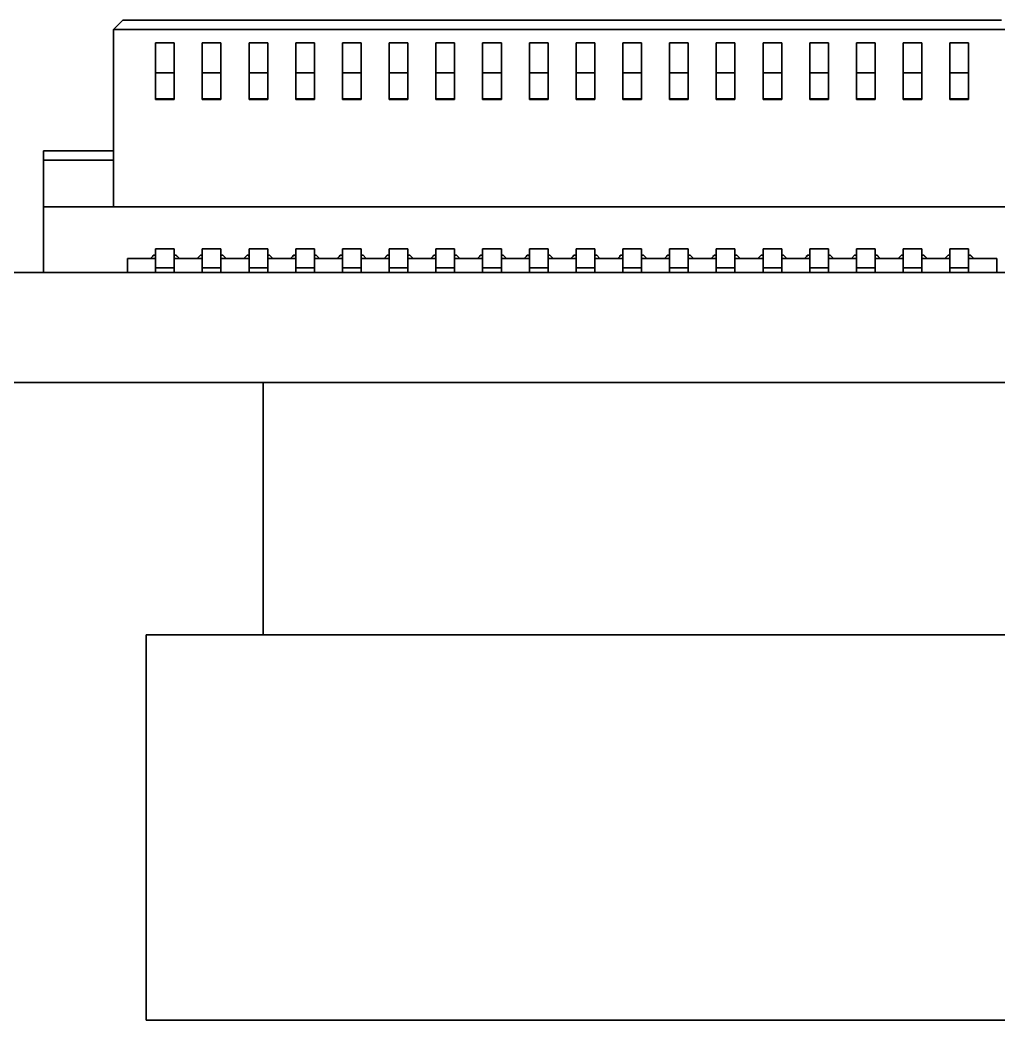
# Model space of a CAD drawing. Extents: x 468 to 804, y 295 to 621.
# Drawn here: x 585.96 to 596.43, y 372.56 to 383.26 of the extents above; entities that cross this region are included whole.
import ezdxf

# ---------------------------------------------------------------- set-up
doc = ezdxf.new("R2010")
doc.units = 0

msp = doc.modelspace()

# ---------------------------------------------------------------- linework, layer by layer
at = {"color": 7, "lineweight": 35, "ltscale": 0.003535}
msp.add_line((586.956, 383.156), (587.056, 383.256), dxfattribs=at)
msp.add_line((586.956, 383.156), (587.056, 383.256), dxfattribs=at)
at = {"color": 7, "lineweight": 35, "ltscale": 0.235001}
msp.add_line((587.056, 383.256), (596.456, 383.256), dxfattribs=at)
msp.add_line((587.056, 383.256), (596.456, 383.256), dxfattribs=at)
at = {"color": 7, "lineweight": 35, "ltscale": 0.0325}
for p, q in [((586.956, 383.156), (586.956, 381.856)), ((586.956, 381.856), (586.956, 383.156)), ((586.956, 383.156), (586.956, 381.856))]:
    msp.add_line(p, q, dxfattribs=at)
at = {"color": 7, "lineweight": 35, "ltscale": 0.0475}
msp.add_line((586.956, 383.156), (586.956, 381.256), dxfattribs=at)
msp.add_line((586.956, 383.156), (586.956, 381.256), dxfattribs=at)
at = {"color": 7, "lineweight": 35, "ltscale": 0.239999}
msp.add_line((596.556, 383.156), (586.956, 383.156), dxfattribs=at)
msp.add_line((596.556, 383.156), (586.956, 383.156), dxfattribs=at)
at = {"color": 7, "lineweight": 35, "ltscale": 0.015179}
for p, q in [((587.406, 382.406), (587.406, 383.013)), ((587.906, 382.406), (587.906, 383.013)), ((588.406, 382.406), (588.406, 383.013)), ((588.906, 382.406), (588.906, 383.013)), ((589.406, 382.406), (589.406, 383.013)), ((589.906, 382.406), (589.906, 383.013)), ((590.406, 382.406), (590.406, 383.013)), ((590.906, 382.406), (590.906, 383.013)), ((591.406, 382.406), (591.406, 383.013)), ((591.906, 382.406), (591.906, 383.013)), ((592.406, 382.406), (592.406, 383.013)), ((592.906, 382.406), (592.906, 383.013)), ((593.406, 382.406), (593.406, 383.013)), ((593.906, 382.406), (593.906, 383.013)), ((594.406, 382.406), (594.406, 383.013)), ((594.906, 382.406), (594.906, 383.013)), ((595.406, 382.406), (595.406, 383.013)), ((595.906, 382.406), (595.906, 383.013))]:
    msp.add_line(p, q, dxfattribs=at)
at = {"color": 7, "lineweight": 35, "ltscale": 0.004999}
for p, q in [((587.606, 383.013), (587.406, 383.013)), ((587.606, 383.013), (587.406, 383.013)), ((588.106, 383.013), (587.906, 383.013)), ((588.106, 383.013), (587.906, 383.013)), ((588.606, 383.013), (588.406, 383.013)), ((588.606, 383.013), (588.406, 383.013)), ((589.106, 383.013), (588.906, 383.013)), ((589.106, 383.013), (588.906, 383.013)), ((589.606, 383.013), (589.406, 383.013)), ((589.606, 383.013), (589.406, 383.013)), ((590.106, 383.013), (589.906, 383.013)), ((590.106, 383.013), (589.906, 383.013)), ((590.606, 383.013), (590.406, 383.013)), ((590.606, 383.013), (590.406, 383.013)), ((591.106, 383.013), (590.906, 383.013)), ((591.106, 383.013), (590.906, 383.013)), ((591.606, 383.013), (591.406, 383.013)), ((591.606, 383.013), (591.406, 383.013)), ((592.106, 383.013), (591.906, 383.013)), ((592.106, 383.013), (591.906, 383.013)), ((592.606, 383.013), (592.406, 383.013)), ((592.606, 383.013), (592.406, 383.013)), ((593.106, 383.013), (592.906, 383.013)), ((593.106, 383.013), (592.906, 383.013)), ((593.606, 383.013), (593.406, 383.013)), ((593.606, 383.013), (593.406, 383.013)), ((594.106, 383.013), (593.906, 383.013)), ((594.106, 383.013), (593.906, 383.013)), ((594.606, 383.013), (594.406, 383.013)), ((594.606, 383.013), (594.406, 383.013)), ((595.106, 383.013), (594.906, 383.013)), ((595.106, 383.013), (594.906, 383.013)), ((595.606, 383.013), (595.406, 383.013)), ((595.606, 383.013), (595.406, 383.013)), ((596.106, 383.013), (595.906, 383.013)), ((596.106, 383.013), (595.906, 383.013)), ((587.406, 382.691), (587.606, 382.691)), ((587.406, 382.691), (587.606, 382.691)), ((587.906, 382.691), (588.106, 382.691)), ((587.906, 382.691), (588.106, 382.691)), ((588.406, 382.691), (588.606, 382.691)), ((588.406, 382.691), (588.606, 382.691)), ((588.906, 382.691), (589.106, 382.691)), ((588.906, 382.691), (589.106, 382.691)), ((589.406, 382.691), (589.606, 382.691)), ((589.406, 382.691), (589.606, 382.691)), ((589.906, 382.691), (590.106, 382.691)), ((589.906, 382.691), (590.106, 382.691)), ((590.406, 382.691), (590.606, 382.691)), ((590.406, 382.691), (590.606, 382.691)), ((590.906, 382.691), (591.106, 382.691)), ((590.906, 382.691), (591.106, 382.691)), ((591.406, 382.691), (591.606, 382.691)), ((591.406, 382.691), (591.606, 382.691)), ((591.906, 382.691), (592.106, 382.691)), ((591.906, 382.691), (592.106, 382.691)), ((592.406, 382.691), (592.606, 382.691)), ((592.406, 382.691), (592.606, 382.691)), ((592.906, 382.691), (593.106, 382.691)), ((592.906, 382.691), (593.106, 382.691)), ((593.406, 382.691), (593.606, 382.691)), ((593.406, 382.691), (593.606, 382.691)), ((593.906, 382.691), (594.106, 382.691)), ((593.906, 382.691), (594.106, 382.691)), ((594.406, 382.691), (594.606, 382.691)), ((594.406, 382.691), (594.606, 382.691)), ((594.906, 382.691), (595.106, 382.691)), ((594.906, 382.691), (595.106, 382.691)), ((595.406, 382.691), (595.606, 382.691)), ((595.406, 382.691), (595.606, 382.691)), ((595.906, 382.691), (596.106, 382.691)), ((595.906, 382.691), (596.106, 382.691)), ((587.406, 382.412), (587.606, 382.412)), ((587.406, 382.412), (587.606, 382.412)), ((587.606, 382.412), (587.406, 382.412)), ((587.406, 382.406), (587.606, 382.406)), ((587.406, 382.406), (587.606, 382.406)), ((587.906, 382.412), (588.106, 382.412)), ((587.906, 382.412), (588.106, 382.412)), ((588.106, 382.412), (587.906, 382.412)), ((587.906, 382.406), (588.106, 382.406)), ((587.906, 382.406), (588.106, 382.406)), ((588.406, 382.412), (588.606, 382.412)), ((588.406, 382.412), (588.606, 382.412)), ((588.606, 382.412), (588.406, 382.412)), ((588.406, 382.406), (588.606, 382.406)), ((588.406, 382.406), (588.606, 382.406)), ((588.906, 382.412), (589.106, 382.412)), ((588.906, 382.412), (589.106, 382.412)), ((589.106, 382.412), (588.906, 382.412)), ((588.906, 382.406), (589.106, 382.406)), ((588.906, 382.406), (589.106, 382.406)), ((589.406, 382.412), (589.606, 382.412)), ((589.406, 382.412), (589.606, 382.412)), ((589.606, 382.412), (589.406, 382.412)), ((589.406, 382.406), (589.606, 382.406)), ((589.406, 382.406), (589.606, 382.406)), ((589.906, 382.412), (590.106, 382.412)), ((589.906, 382.412), (590.106, 382.412)), ((590.106, 382.412), (589.906, 382.412)), ((589.906, 382.406), (590.106, 382.406)), ((589.906, 382.406), (590.106, 382.406)), ((590.406, 382.412), (590.606, 382.412)), ((590.406, 382.412), (590.606, 382.412)), ((590.606, 382.412), (590.406, 382.412)), ((590.406, 382.406), (590.606, 382.406)), ((590.406, 382.406), (590.606, 382.406)), ((590.906, 382.412), (591.106, 382.412)), ((590.906, 382.412), (591.106, 382.412)), ((591.106, 382.412), (590.906, 382.412)), ((590.906, 382.406), (591.106, 382.406)), ((590.906, 382.406), (591.106, 382.406)), ((591.606, 382.412), (591.406, 382.412)), ((591.406, 382.412), (591.606, 382.412)), ((591.406, 382.412), (591.606, 382.412)), ((591.406, 382.406), (591.606, 382.406)), ((591.406, 382.406), (591.606, 382.406)), ((592.106, 382.412), (591.906, 382.412)), ((591.906, 382.412), (592.106, 382.412)), ((591.906, 382.412), (592.106, 382.412)), ((591.906, 382.406), (592.106, 382.406)), ((591.906, 382.406), (592.106, 382.406)), ((592.606, 382.412), (592.406, 382.412)), ((592.406, 382.412), (592.606, 382.412)), ((592.406, 382.412), (592.606, 382.412)), ((592.406, 382.406), (592.606, 382.406)), ((592.406, 382.406), (592.606, 382.406)), ((593.106, 382.412), (592.906, 382.412)), ((592.906, 382.412), (593.106, 382.412)), ((592.906, 382.412), (593.106, 382.412)), ((592.906, 382.406), (593.106, 382.406)), ((592.906, 382.406), (593.106, 382.406)), ((593.406, 382.412), (593.606, 382.412)), ((593.406, 382.412), (593.606, 382.412)), ((593.606, 382.412), (593.406, 382.412)), ((593.406, 382.406), (593.606, 382.406)), ((593.406, 382.406), (593.606, 382.406)), ((593.906, 382.412), (594.106, 382.412)), ((593.906, 382.412), (594.106, 382.412)), ((594.106, 382.412), (593.906, 382.412)), ((593.906, 382.406), (594.106, 382.406)), ((593.906, 382.406), (594.106, 382.406)), ((594.406, 382.412), (594.606, 382.412)), ((594.406, 382.412), (594.606, 382.412)), ((594.606, 382.412), (594.406, 382.412)), ((594.406, 382.406), (594.606, 382.406)), ((594.406, 382.406), (594.606, 382.406)), ((594.906, 382.412), (595.106, 382.412)), ((594.906, 382.412), (595.106, 382.412)), ((595.106, 382.412), (594.906, 382.412)), ((594.906, 382.406), (595.106, 382.406)), ((594.906, 382.406), (595.106, 382.406)), ((595.406, 382.412), (595.606, 382.412)), ((595.406, 382.412), (595.606, 382.412)), ((595.606, 382.412), (595.406, 382.412)), ((595.406, 382.406), (595.606, 382.406)), ((595.406, 382.406), (595.606, 382.406)), ((595.906, 382.412), (596.106, 382.412)), ((595.906, 382.412), (596.106, 382.412)), ((596.106, 382.412), (595.906, 382.412)), ((595.906, 382.406), (596.106, 382.406)), ((595.906, 382.406), (596.106, 382.406)), ((587.406, 380.806), (587.606, 380.806)), ((587.406, 380.806), (587.606, 380.806)), ((587.906, 380.806), (588.106, 380.806)), ((587.906, 380.806), (588.106, 380.806)), ((588.406, 380.806), (588.606, 380.806)), ((588.406, 380.806), (588.606, 380.806)), ((588.906, 380.806), (589.106, 380.806)), ((588.906, 380.806), (589.106, 380.806)), ((589.406, 380.806), (589.606, 380.806)), ((589.406, 380.806), (589.606, 380.806)), ((589.906, 380.806), (590.106, 380.806)), ((589.906, 380.806), (590.106, 380.806)), ((590.406, 380.806), (590.606, 380.806)), ((590.406, 380.806), (590.606, 380.806)), ((590.906, 380.806), (591.106, 380.806)), ((590.906, 380.806), (591.106, 380.806)), ((591.406, 380.806), (591.606, 380.806)), ((591.406, 380.806), (591.606, 380.806)), ((591.906, 380.806), (592.106, 380.806)), ((591.906, 380.806), (592.106, 380.806)), ((592.406, 380.806), (592.606, 380.806)), ((592.406, 380.806), (592.606, 380.806)), ((592.906, 380.806), (593.106, 380.806)), ((592.906, 380.806), (593.106, 380.806)), ((593.406, 380.806), (593.606, 380.806)), ((593.406, 380.806), (593.606, 380.806)), ((593.906, 380.806), (594.106, 380.806)), ((593.906, 380.806), (594.106, 380.806)), ((594.406, 380.806), (594.606, 380.806)), ((594.406, 380.806), (594.606, 380.806)), ((594.906, 380.806), (595.106, 380.806)), ((594.906, 380.806), (595.106, 380.806)), ((595.406, 380.806), (595.606, 380.806)), ((595.406, 380.806), (595.606, 380.806)), ((595.906, 380.806), (596.106, 380.806)), ((595.906, 380.806), (596.106, 380.806)), ((587.406, 380.606), (587.606, 380.606)), ((587.406, 380.606), (587.606, 380.606)), ((587.906, 380.606), (588.106, 380.606)), ((587.906, 380.606), (588.106, 380.606)), ((588.406, 380.606), (588.606, 380.606)), ((588.406, 380.606), (588.606, 380.606)), ((588.906, 380.606), (589.106, 380.606)), ((588.906, 380.606), (589.106, 380.606)), ((589.406, 380.606), (589.606, 380.606)), ((589.406, 380.606), (589.606, 380.606)), ((589.906, 380.606), (590.106, 380.606)), ((589.906, 380.606), (590.106, 380.606)), ((590.406, 380.606), (590.606, 380.606)), ((590.406, 380.606), (590.606, 380.606)), ((590.906, 380.606), (591.106, 380.606)), ((590.906, 380.606), (591.106, 380.606)), ((591.406, 380.606), (591.606, 380.606)), ((591.406, 380.606), (591.606, 380.606)), ((591.906, 380.606), (592.106, 380.606)), ((591.906, 380.606), (592.106, 380.606)), ((592.406, 380.606), (592.606, 380.606)), ((592.406, 380.606), (592.606, 380.606)), ((592.906, 380.606), (593.106, 380.606)), ((592.906, 380.606), (593.106, 380.606)), ((593.406, 380.606), (593.606, 380.606)), ((593.406, 380.606), (593.606, 380.606)), ((593.906, 380.606), (594.106, 380.606)), ((593.906, 380.606), (594.106, 380.606)), ((594.406, 380.606), (594.606, 380.606)), ((594.406, 380.606), (594.606, 380.606)), ((594.906, 380.606), (595.106, 380.606)), ((594.906, 380.606), (595.106, 380.606)), ((595.406, 380.606), (595.606, 380.606)), ((595.406, 380.606), (595.606, 380.606)), ((595.906, 380.606), (596.106, 380.606)), ((595.906, 380.606), (596.106, 380.606))]:
    msp.add_line(p, q, dxfattribs=at)
at = {"color": 7, "lineweight": 35, "ltscale": 0.008055}
for p, q in [((587.406, 382.691), (587.406, 383.013)), ((587.406, 382.691), (587.406, 383.013)), ((587.606, 382.691), (587.606, 383.013)), ((587.606, 382.691), (587.606, 383.013)), ((587.906, 382.691), (587.906, 383.013)), ((587.906, 382.691), (587.906, 383.013)), ((588.106, 382.691), (588.106, 383.013)), ((588.106, 382.691), (588.106, 383.013)), ((588.406, 382.691), (588.406, 383.013)), ((588.406, 382.691), (588.406, 383.013)), ((588.606, 382.691), (588.606, 383.013)), ((588.606, 382.691), (588.606, 383.013)), ((588.906, 382.691), (588.906, 383.013)), ((588.906, 382.691), (588.906, 383.013)), ((589.106, 382.691), (589.106, 383.013)), ((589.106, 382.691), (589.106, 383.013)), ((589.406, 382.691), (589.406, 383.013)), ((589.406, 382.691), (589.406, 383.013)), ((589.606, 382.691), (589.606, 383.013)), ((589.606, 382.691), (589.606, 383.013)), ((589.906, 382.691), (589.906, 383.013)), ((589.906, 382.691), (589.906, 383.013)), ((590.106, 382.691), (590.106, 383.013)), ((590.106, 382.691), (590.106, 383.013)), ((590.406, 382.691), (590.406, 383.013)), ((590.406, 382.691), (590.406, 383.013)), ((590.606, 382.691), (590.606, 383.013)), ((590.606, 382.691), (590.606, 383.013)), ((590.906, 382.691), (590.906, 383.013)), ((590.906, 382.691), (590.906, 383.013)), ((591.106, 382.691), (591.106, 383.013)), ((591.106, 382.691), (591.106, 383.013)), ((591.406, 382.691), (591.406, 383.013)), ((591.406, 382.691), (591.406, 383.013)), ((591.606, 382.691), (591.606, 383.013)), ((591.606, 382.691), (591.606, 383.013)), ((591.906, 382.691), (591.906, 383.013)), ((591.906, 382.691), (591.906, 383.013)), ((592.106, 382.691), (592.106, 383.013)), ((592.106, 382.691), (592.106, 383.013)), ((592.406, 382.691), (592.406, 383.013)), ((592.406, 382.691), (592.406, 383.013)), ((592.606, 382.691), (592.606, 383.013)), ((592.606, 382.691), (592.606, 383.013)), ((592.906, 382.691), (592.906, 383.013)), ((592.906, 382.691), (592.906, 383.013)), ((593.106, 382.691), (593.106, 383.013)), ((593.106, 382.691), (593.106, 383.013)), ((593.406, 382.691), (593.406, 383.013)), ((593.406, 382.691), (593.406, 383.013)), ((593.606, 382.691), (593.606, 383.013)), ((593.606, 382.691), (593.606, 383.013)), ((593.906, 382.691), (593.906, 383.013)), ((593.906, 382.691), (593.906, 383.013)), ((594.106, 382.691), (594.106, 383.013)), ((594.106, 382.691), (594.106, 383.013)), ((594.406, 382.691), (594.406, 383.013)), ((594.406, 382.691), (594.406, 383.013)), ((594.606, 382.691), (594.606, 383.013)), ((594.606, 382.691), (594.606, 383.013)), ((594.906, 382.691), (594.906, 383.013)), ((594.906, 382.691), (594.906, 383.013)), ((595.106, 382.691), (595.106, 383.013)), ((595.106, 382.691), (595.106, 383.013)), ((595.406, 382.691), (595.406, 383.013)), ((595.406, 382.691), (595.406, 383.013)), ((595.606, 382.691), (595.606, 383.013)), ((595.606, 382.691), (595.606, 383.013)), ((595.906, 382.691), (595.906, 383.013)), ((595.906, 382.691), (595.906, 383.013)), ((596.106, 382.691), (596.106, 383.013)), ((596.106, 382.691), (596.106, 383.013))]:
    msp.add_line(p, q, dxfattribs=at)
at = {"color": 7, "lineweight": 35, "ltscale": 0.006986}
for p, q in [((587.406, 382.691), (587.406, 382.412)), ((587.606, 382.412), (587.606, 382.691)), ((587.906, 382.691), (587.906, 382.412)), ((588.106, 382.412), (588.106, 382.691)), ((588.406, 382.691), (588.406, 382.412)), ((588.606, 382.412), (588.606, 382.691)), ((588.906, 382.691), (588.906, 382.412)), ((589.106, 382.412), (589.106, 382.691)), ((589.406, 382.691), (589.406, 382.412)), ((589.606, 382.412), (589.606, 382.691)), ((589.906, 382.691), (589.906, 382.412)), ((590.106, 382.412), (590.106, 382.691)), ((590.406, 382.691), (590.406, 382.412)), ((590.606, 382.412), (590.606, 382.691)), ((590.906, 382.691), (590.906, 382.412)), ((591.106, 382.412), (591.106, 382.691)), ((591.406, 382.691), (591.406, 382.412)), ((591.606, 382.412), (591.606, 382.691)), ((591.906, 382.691), (591.906, 382.412)), ((592.106, 382.412), (592.106, 382.691)), ((592.406, 382.691), (592.406, 382.412)), ((592.606, 382.412), (592.606, 382.691)), ((592.906, 382.691), (592.906, 382.412)), ((593.106, 382.412), (593.106, 382.691)), ((593.406, 382.691), (593.406, 382.412)), ((593.606, 382.412), (593.606, 382.691)), ((593.906, 382.691), (593.906, 382.412)), ((594.106, 382.412), (594.106, 382.691)), ((594.406, 382.691), (594.406, 382.412)), ((594.606, 382.412), (594.606, 382.691)), ((594.906, 382.691), (594.906, 382.412)), ((595.106, 382.412), (595.106, 382.691)), ((595.406, 382.691), (595.406, 382.412)), ((595.606, 382.412), (595.606, 382.691)), ((595.906, 382.691), (595.906, 382.412)), ((596.106, 382.412), (596.106, 382.691))]:
    msp.add_line(p, q, dxfattribs=at)
at = {"color": 7, "lineweight": 35, "ltscale": 0.002122}
for p, q in [((587.406, 382.606), (587.406, 382.691)), ((587.606, 382.606), (587.606, 382.691)), ((587.906, 382.606), (587.906, 382.691)), ((588.106, 382.606), (588.106, 382.691)), ((588.406, 382.606), (588.406, 382.691)), ((588.606, 382.606), (588.606, 382.691)), ((588.906, 382.606), (588.906, 382.691)), ((589.106, 382.606), (589.106, 382.691)), ((589.406, 382.606), (589.406, 382.691)), ((589.606, 382.606), (589.606, 382.691)), ((589.906, 382.606), (589.906, 382.691)), ((590.106, 382.606), (590.106, 382.691)), ((590.406, 382.606), (590.406, 382.691)), ((590.606, 382.606), (590.606, 382.691)), ((590.906, 382.606), (590.906, 382.691)), ((591.106, 382.606), (591.106, 382.691)), ((591.406, 382.606), (591.406, 382.691)), ((591.606, 382.606), (591.606, 382.691)), ((591.906, 382.606), (591.906, 382.691)), ((592.106, 382.606), (592.106, 382.691)), ((592.406, 382.606), (592.406, 382.691)), ((592.606, 382.606), (592.606, 382.691)), ((592.906, 382.606), (592.906, 382.691)), ((593.106, 382.606), (593.106, 382.691)), ((593.406, 382.606), (593.406, 382.691)), ((593.606, 382.606), (593.606, 382.691)), ((593.906, 382.606), (593.906, 382.691)), ((594.106, 382.606), (594.106, 382.691)), ((594.406, 382.606), (594.406, 382.691)), ((594.606, 382.606), (594.606, 382.691)), ((594.906, 382.606), (594.906, 382.691)), ((595.106, 382.606), (595.106, 382.691)), ((595.406, 382.606), (595.406, 382.691)), ((595.606, 382.606), (595.606, 382.691)), ((595.906, 382.606), (595.906, 382.691)), ((596.106, 382.606), (596.106, 382.691))]:
    msp.add_line(p, q, dxfattribs=at)
at = {"color": 7, "lineweight": 35, "ltscale": 0.004864}
for p, q in [((587.406, 382.412), (587.406, 382.606)), ((587.606, 382.412), (587.606, 382.606)), ((587.906, 382.412), (587.906, 382.606)), ((588.106, 382.412), (588.106, 382.606)), ((588.406, 382.412), (588.406, 382.606)), ((588.606, 382.412), (588.606, 382.606)), ((588.906, 382.412), (588.906, 382.606)), ((589.106, 382.412), (589.106, 382.606)), ((589.406, 382.412), (589.406, 382.606)), ((589.606, 382.412), (589.606, 382.606)), ((589.906, 382.412), (589.906, 382.606)), ((590.106, 382.412), (590.106, 382.606)), ((590.406, 382.412), (590.406, 382.606)), ((590.606, 382.412), (590.606, 382.606)), ((590.906, 382.412), (590.906, 382.606)), ((591.106, 382.412), (591.106, 382.606)), ((591.406, 382.412), (591.406, 382.606)), ((591.606, 382.412), (591.606, 382.606)), ((591.906, 382.412), (591.906, 382.606)), ((592.106, 382.412), (592.106, 382.606)), ((592.406, 382.412), (592.406, 382.606)), ((592.606, 382.412), (592.606, 382.606)), ((592.906, 382.412), (592.906, 382.606)), ((593.106, 382.412), (593.106, 382.606)), ((593.406, 382.412), (593.406, 382.606)), ((593.606, 382.412), (593.606, 382.606)), ((593.906, 382.412), (593.906, 382.606)), ((594.106, 382.412), (594.106, 382.606)), ((594.406, 382.412), (594.406, 382.606)), ((594.606, 382.412), (594.606, 382.606)), ((594.906, 382.412), (594.906, 382.606)), ((595.106, 382.412), (595.106, 382.606)), ((595.406, 382.412), (595.406, 382.606)), ((595.606, 382.412), (595.606, 382.606)), ((595.906, 382.412), (595.906, 382.606)), ((596.106, 382.412), (596.106, 382.606))]:
    msp.add_line(p, q, dxfattribs=at)
at = {"color": 7, "lineweight": 35, "ltscale": 0.000136566}
for p, q in [((587.406, 382.406), (587.406, 382.412)), ((587.606, 382.406), (587.606, 382.412)), ((587.906, 382.406), (587.906, 382.412)), ((588.106, 382.406), (588.106, 382.412)), ((588.406, 382.406), (588.406, 382.412)), ((588.606, 382.406), (588.606, 382.412)), ((588.906, 382.406), (588.906, 382.412)), ((589.106, 382.406), (589.106, 382.412)), ((589.406, 382.406), (589.406, 382.412)), ((589.606, 382.406), (589.606, 382.412)), ((589.906, 382.406), (589.906, 382.412)), ((590.106, 382.406), (590.106, 382.412)), ((590.406, 382.406), (590.406, 382.412)), ((590.606, 382.406), (590.606, 382.412)), ((590.906, 382.406), (590.906, 382.412)), ((591.106, 382.406), (591.106, 382.412)), ((591.406, 382.406), (591.406, 382.412)), ((591.606, 382.406), (591.606, 382.412)), ((591.906, 382.406), (591.906, 382.412)), ((592.106, 382.406), (592.106, 382.412)), ((592.406, 382.406), (592.406, 382.412)), ((592.606, 382.406), (592.606, 382.412)), ((592.906, 382.406), (592.906, 382.412)), ((593.106, 382.406), (593.106, 382.412)), ((593.406, 382.406), (593.406, 382.412)), ((593.606, 382.406), (593.606, 382.412)), ((593.906, 382.406), (593.906, 382.412)), ((594.106, 382.406), (594.106, 382.412)), ((594.406, 382.406), (594.406, 382.412)), ((594.606, 382.406), (594.606, 382.412)), ((594.906, 382.406), (594.906, 382.412)), ((595.106, 382.406), (595.106, 382.412)), ((595.406, 382.406), (595.406, 382.412)), ((595.606, 382.406), (595.606, 382.412)), ((595.906, 382.406), (595.906, 382.412)), ((596.106, 382.406), (596.106, 382.412))]:
    msp.add_line(p, q, dxfattribs=at)
at = {"color": 7, "lineweight": 35, "ltscale": 0.000137329}
for p, q in [((587.406, 382.406), (587.406, 382.412)), ((587.606, 382.406), (587.606, 382.412)), ((587.906, 382.406), (587.906, 382.412)), ((588.106, 382.406), (588.106, 382.412)), ((588.406, 382.406), (588.406, 382.412)), ((588.606, 382.406), (588.606, 382.412)), ((588.906, 382.406), (588.906, 382.412)), ((589.106, 382.406), (589.106, 382.412)), ((589.406, 382.406), (589.406, 382.412)), ((589.606, 382.406), (589.606, 382.412)), ((589.906, 382.406), (589.906, 382.412)), ((590.106, 382.406), (590.106, 382.412)), ((590.406, 382.406), (590.406, 382.412)), ((590.606, 382.406), (590.606, 382.412)), ((590.906, 382.406), (590.906, 382.412)), ((591.106, 382.406), (591.106, 382.412)), ((591.406, 382.406), (591.406, 382.412)), ((591.606, 382.406), (591.606, 382.412)), ((591.906, 382.406), (591.906, 382.412)), ((592.106, 382.406), (592.106, 382.412)), ((592.406, 382.406), (592.406, 382.412)), ((592.606, 382.406), (592.606, 382.412)), ((592.906, 382.406), (592.906, 382.412)), ((593.106, 382.406), (593.106, 382.412)), ((593.406, 382.406), (593.406, 382.412)), ((593.606, 382.406), (593.606, 382.412)), ((593.906, 382.406), (593.906, 382.412)), ((594.106, 382.406), (594.106, 382.412)), ((594.406, 382.406), (594.406, 382.412)), ((594.606, 382.406), (594.606, 382.412)), ((594.906, 382.406), (594.906, 382.412)), ((595.106, 382.406), (595.106, 382.412)), ((595.406, 382.406), (595.406, 382.412)), ((595.606, 382.406), (595.606, 382.412)), ((595.906, 382.406), (595.906, 382.412)), ((596.106, 382.406), (596.106, 382.412))]:
    msp.add_line(p, q, dxfattribs=at)
at = {"color": 7, "lineweight": 35, "ltscale": 0.01875}
for p, q in [((586.956, 381.856), (586.206, 381.856)), ((586.956, 381.856), (586.206, 381.856)), ((586.956, 381.756), (586.206, 381.756)), ((586.956, 381.756), (586.206, 381.756))]:
    msp.add_line(p, q, dxfattribs=at)
at = {"color": 7, "lineweight": 35, "ltscale": 0.0025}
for p, q in [((586.206, 381.756), (586.206, 381.856)), ((586.206, 381.756), (586.206, 381.856)), ((586.206, 381.856), (586.206, 381.756)), ((586.956, 381.756), (586.956, 381.856)), ((593.906, 380.606), (593.906, 380.706)), ((594.906, 380.606), (594.906, 380.706))]:
    msp.add_line(p, q, dxfattribs=at)
at = {"color": 7, "lineweight": 35, "ltscale": 0.0125}
for p, q in [((586.206, 381.256), (586.206, 381.756)), ((586.206, 381.256), (586.206, 381.756)), ((586.206, 381.756), (586.206, 381.256)), ((586.956, 381.756), (586.956, 381.256))]:
    msp.add_line(p, q, dxfattribs=at)
at = {"color": 7, "lineweight": 35, "ltscale": 0.277499}
msp.add_line((597.306, 381.256), (586.206, 381.256), dxfattribs=at)
msp.add_line((597.306, 381.256), (586.206, 381.256), dxfattribs=at)
at = {"color": 7, "lineweight": 35, "ltscale": 0.0175}
msp.add_line((586.206, 380.556), (586.206, 381.256), dxfattribs=at)
msp.add_line((586.206, 380.556), (586.206, 381.256), dxfattribs=at)
msp.add_line((586.206, 380.556), (586.206, 381.256), dxfattribs=at)
at = {"color": 7, "lineweight": 35, "ltscale": 0.00625}
for p, q in [((586.206, 380.556), (586.206, 380.806)), ((586.206, 380.806), (586.206, 380.556))]:
    msp.add_line(p, q, dxfattribs=at)
at = {"color": 7, "lineweight": 35, "ltscale": 0.001238}
for p, q in [((587.386, 380.741), (587.351, 380.706)), ((587.386, 380.741), (587.351, 380.706)), ((587.386, 380.741), (587.351, 380.706)), ((587.661, 380.706), (587.626, 380.741)), ((587.661, 380.706), (587.626, 380.741)), ((587.626, 380.741), (587.661, 380.706)), ((587.886, 380.741), (587.851, 380.706)), ((587.886, 380.741), (587.851, 380.706)), ((587.886, 380.741), (587.851, 380.706)), ((588.161, 380.706), (588.126, 380.741)), ((588.161, 380.706), (588.126, 380.741)), ((588.161, 380.706), (588.126, 380.741)), ((588.386, 380.741), (588.351, 380.706)), ((588.386, 380.741), (588.351, 380.706)), ((588.351, 380.706), (588.386, 380.741)), ((588.661, 380.706), (588.626, 380.741)), ((588.661, 380.706), (588.626, 380.741)), ((588.661, 380.706), (588.626, 380.741)), ((588.886, 380.741), (588.851, 380.706)), ((588.851, 380.706), (588.886, 380.741)), ((588.886, 380.741), (588.851, 380.706)), ((589.161, 380.706), (589.126, 380.741)), ((589.161, 380.706), (589.126, 380.741)), ((589.161, 380.706), (589.126, 380.741)), ((589.386, 380.741), (589.351, 380.706)), ((589.351, 380.706), (589.386, 380.741)), ((589.386, 380.741), (589.351, 380.706)), ((589.661, 380.706), (589.626, 380.741)), ((589.661, 380.706), (589.626, 380.741)), ((589.661, 380.706), (589.626, 380.741)), ((589.886, 380.741), (589.851, 380.706)), ((589.851, 380.706), (589.886, 380.741)), ((589.886, 380.741), (589.851, 380.706)), ((590.161, 380.706), (590.126, 380.741)), ((590.161, 380.706), (590.126, 380.741)), ((590.161, 380.706), (590.126, 380.741)), ((590.386, 380.741), (590.351, 380.706)), ((590.351, 380.706), (590.386, 380.741)), ((590.386, 380.741), (590.351, 380.706)), ((590.661, 380.706), (590.626, 380.741)), ((590.661, 380.706), (590.626, 380.741)), ((590.661, 380.706), (590.626, 380.741)), ((590.886, 380.741), (590.851, 380.706)), ((590.851, 380.706), (590.886, 380.741)), ((590.886, 380.741), (590.851, 380.706)), ((591.161, 380.706), (591.126, 380.741)), ((591.161, 380.706), (591.126, 380.741)), ((591.161, 380.706), (591.126, 380.741)), ((591.386, 380.741), (591.351, 380.706)), ((591.351, 380.706), (591.386, 380.741)), ((591.386, 380.741), (591.351, 380.706)), ((591.661, 380.706), (591.626, 380.741)), ((591.661, 380.706), (591.626, 380.741)), ((591.661, 380.706), (591.626, 380.741)), ((591.886, 380.741), (591.851, 380.706)), ((591.851, 380.706), (591.886, 380.741)), ((591.886, 380.741), (591.851, 380.706)), ((592.161, 380.706), (592.126, 380.741)), ((592.161, 380.706), (592.126, 380.741)), ((592.161, 380.706), (592.126, 380.741)), ((592.386, 380.741), (592.351, 380.706)), ((592.351, 380.706), (592.386, 380.741)), ((592.386, 380.741), (592.351, 380.706)), ((592.661, 380.706), (592.626, 380.741)), ((592.661, 380.706), (592.626, 380.741)), ((592.661, 380.706), (592.626, 380.741)), ((592.851, 380.706), (592.886, 380.741)), ((592.886, 380.741), (592.851, 380.706)), ((592.886, 380.741), (592.851, 380.706)), ((593.161, 380.706), (593.126, 380.741)), ((593.161, 380.706), (593.126, 380.741)), ((593.161, 380.706), (593.126, 380.741)), ((593.386, 380.741), (593.351, 380.706)), ((593.351, 380.706), (593.386, 380.741)), ((593.386, 380.741), (593.351, 380.706)), ((593.661, 380.706), (593.626, 380.741)), ((593.661, 380.706), (593.626, 380.741)), ((593.626, 380.741), (593.661, 380.706)), ((593.886, 380.741), (593.851, 380.706)), ((593.886, 380.741), (593.851, 380.706)), ((593.886, 380.741), (593.851, 380.706)), ((594.161, 380.706), (594.126, 380.741)), ((594.126, 380.741), (594.161, 380.706)), ((594.161, 380.706), (594.126, 380.741)), ((594.386, 380.741), (594.351, 380.706)), ((594.351, 380.706), (594.386, 380.741)), ((594.386, 380.741), (594.351, 380.706)), ((594.661, 380.706), (594.626, 380.741)), ((594.661, 380.706), (594.626, 380.741)), ((594.661, 380.706), (594.626, 380.741)), ((594.886, 380.741), (594.851, 380.706)), ((594.886, 380.741), (594.851, 380.706)), ((594.886, 380.741), (594.851, 380.706)), ((595.161, 380.706), (595.126, 380.741)), ((595.126, 380.741), (595.161, 380.706)), ((595.161, 380.706), (595.126, 380.741)), ((595.386, 380.741), (595.351, 380.706)), ((595.386, 380.741), (595.351, 380.706)), ((595.351, 380.706), (595.386, 380.741)), ((595.626, 380.741), (595.661, 380.706)), ((595.661, 380.706), (595.626, 380.741)), ((595.661, 380.706), (595.626, 380.741)), ((595.886, 380.741), (595.851, 380.706)), ((595.886, 380.741), (595.851, 380.706)), ((595.851, 380.706), (595.886, 380.741)), ((596.126, 380.741), (596.161, 380.706)), ((596.161, 380.706), (596.126, 380.741)), ((596.161, 380.706), (596.126, 380.741))]:
    msp.add_line(p, q, dxfattribs=at)
at = {"color": 7, "lineweight": 35, "ltscale": 0.000366846}
for p, q in [((587.375, 380.731), (587.386, 380.741)), ((587.875, 380.731), (587.886, 380.741)), ((593.875, 380.731), (593.886, 380.741)), ((594.875, 380.731), (594.886, 380.741))]:
    msp.add_line(p, q, dxfattribs=at)
at = {"color": 7, "lineweight": 35, "ltscale": 0.000500488}
for p, q in [((587.386, 380.741), (587.406, 380.741)), ((587.386, 380.741), (587.406, 380.741)), ((587.386, 380.741), (587.406, 380.741)), ((587.606, 380.741), (587.626, 380.741)), ((587.606, 380.741), (587.626, 380.741)), ((587.606, 380.741), (587.626, 380.741)), ((587.886, 380.741), (587.906, 380.741)), ((587.886, 380.741), (587.906, 380.741)), ((587.886, 380.741), (587.906, 380.741)), ((588.106, 380.741), (588.126, 380.741)), ((588.106, 380.741), (588.126, 380.741)), ((588.106, 380.741), (588.126, 380.741)), ((588.386, 380.741), (588.406, 380.741)), ((588.386, 380.741), (588.406, 380.741)), ((588.386, 380.741), (588.406, 380.741)), ((588.606, 380.741), (588.626, 380.741)), ((588.606, 380.741), (588.626, 380.741)), ((588.606, 380.741), (588.626, 380.741)), ((588.886, 380.741), (588.906, 380.741)), ((588.886, 380.741), (588.906, 380.741)), ((588.886, 380.741), (588.906, 380.741)), ((589.106, 380.741), (589.126, 380.741)), ((589.106, 380.741), (589.126, 380.741)), ((589.106, 380.741), (589.126, 380.741)), ((589.386, 380.741), (589.406, 380.741)), ((589.386, 380.741), (589.406, 380.741)), ((589.386, 380.741), (589.406, 380.741)), ((589.606, 380.741), (589.626, 380.741)), ((589.606, 380.741), (589.626, 380.741)), ((589.606, 380.741), (589.626, 380.741)), ((589.886, 380.741), (589.906, 380.741)), ((589.886, 380.741), (589.906, 380.741)), ((589.886, 380.741), (589.906, 380.741)), ((590.106, 380.741), (590.126, 380.741)), ((590.106, 380.741), (590.126, 380.741)), ((590.106, 380.741), (590.126, 380.741)), ((590.386, 380.741), (590.406, 380.741)), ((590.386, 380.741), (590.406, 380.741)), ((590.386, 380.741), (590.406, 380.741)), ((590.606, 380.741), (590.626, 380.741)), ((590.606, 380.741), (590.626, 380.741)), ((590.606, 380.741), (590.626, 380.741)), ((590.886, 380.741), (590.906, 380.741)), ((590.886, 380.741), (590.906, 380.741)), ((590.886, 380.741), (590.906, 380.741)), ((591.106, 380.741), (591.126, 380.741)), ((591.106, 380.741), (591.126, 380.741)), ((591.106, 380.741), (591.126, 380.741)), ((591.386, 380.741), (591.406, 380.741)), ((591.386, 380.741), (591.406, 380.741)), ((591.386, 380.741), (591.406, 380.741)), ((591.606, 380.741), (591.626, 380.741)), ((591.606, 380.741), (591.626, 380.741)), ((591.606, 380.741), (591.626, 380.741)), ((591.886, 380.741), (591.906, 380.741)), ((591.886, 380.741), (591.906, 380.741)), ((591.886, 380.741), (591.906, 380.741)), ((592.106, 380.741), (592.126, 380.741)), ((592.106, 380.741), (592.126, 380.741)), ((592.106, 380.741), (592.126, 380.741)), ((592.386, 380.741), (592.406, 380.741)), ((592.386, 380.741), (592.406, 380.741)), ((592.386, 380.741), (592.406, 380.741)), ((592.606, 380.741), (592.626, 380.741)), ((592.606, 380.741), (592.626, 380.741)), ((592.606, 380.741), (592.626, 380.741)), ((592.886, 380.741), (592.906, 380.741)), ((592.886, 380.741), (592.906, 380.741)), ((592.886, 380.741), (592.906, 380.741)), ((593.106, 380.741), (593.126, 380.741)), ((593.106, 380.741), (593.126, 380.741)), ((593.106, 380.741), (593.126, 380.741)), ((593.386, 380.741), (593.406, 380.741)), ((593.386, 380.741), (593.406, 380.741)), ((593.386, 380.741), (593.406, 380.741)), ((593.606, 380.741), (593.626, 380.741)), ((593.606, 380.741), (593.626, 380.741)), ((593.606, 380.741), (593.626, 380.741)), ((593.886, 380.741), (593.906, 380.741)), ((593.886, 380.741), (593.906, 380.741)), ((593.886, 380.741), (593.906, 380.741)), ((594.106, 380.741), (594.126, 380.741)), ((594.106, 380.741), (594.126, 380.741)), ((594.106, 380.741), (594.126, 380.741)), ((594.386, 380.741), (594.406, 380.741)), ((594.386, 380.741), (594.406, 380.741)), ((594.386, 380.741), (594.406, 380.741)), ((594.606, 380.741), (594.626, 380.741)), ((594.606, 380.741), (594.626, 380.741)), ((594.606, 380.741), (594.626, 380.741)), ((594.886, 380.741), (594.906, 380.741)), ((594.886, 380.741), (594.906, 380.741)), ((594.886, 380.741), (594.906, 380.741)), ((595.106, 380.741), (595.126, 380.741)), ((595.106, 380.741), (595.126, 380.741)), ((595.106, 380.741), (595.126, 380.741)), ((595.386, 380.741), (595.406, 380.741)), ((595.386, 380.741), (595.406, 380.741)), ((595.386, 380.741), (595.406, 380.741)), ((595.606, 380.741), (595.626, 380.741)), ((595.606, 380.741), (595.626, 380.741)), ((595.606, 380.741), (595.626, 380.741)), ((595.886, 380.741), (595.906, 380.741)), ((595.886, 380.741), (595.906, 380.741)), ((595.886, 380.741), (595.906, 380.741)), ((596.106, 380.741), (596.126, 380.741)), ((596.106, 380.741), (596.126, 380.741)), ((596.106, 380.741), (596.126, 380.741))]:
    msp.add_line(p, q, dxfattribs=at)
at = {"color": 7, "lineweight": 35, "ltscale": 0.001625}
for p, q in [((587.406, 380.741), (587.406, 380.806)), ((587.906, 380.741), (587.906, 380.806)), ((588.406, 380.741), (588.406, 380.806)), ((588.906, 380.741), (588.906, 380.806)), ((589.406, 380.741), (589.406, 380.806)), ((589.906, 380.741), (589.906, 380.806)), ((590.406, 380.741), (590.406, 380.806)), ((590.906, 380.741), (590.906, 380.806)), ((591.406, 380.741), (591.406, 380.806)), ((591.906, 380.741), (591.906, 380.806)), ((592.406, 380.741), (592.406, 380.806)), ((592.906, 380.741), (592.906, 380.806)), ((593.406, 380.741), (593.406, 380.806)), ((593.906, 380.741), (593.906, 380.806)), ((594.406, 380.741), (594.406, 380.806)), ((594.906, 380.741), (594.906, 380.806)), ((595.406, 380.741), (595.406, 380.806)), ((595.906, 380.741), (595.906, 380.806))]:
    msp.add_line(p, q, dxfattribs=at)
at = {"color": 7, "lineweight": 35, "ltscale": 0.005}
for p, q in [((587.406, 380.606), (587.406, 380.806)), ((587.406, 380.606), (587.406, 380.806)), ((587.606, 380.606), (587.606, 380.806)), ((587.606, 380.606), (587.606, 380.806)), ((587.906, 380.606), (587.906, 380.806)), ((587.906, 380.606), (587.906, 380.806)), ((588.106, 380.606), (588.106, 380.806)), ((588.106, 380.606), (588.106, 380.806)), ((588.406, 380.606), (588.406, 380.806)), ((588.406, 380.606), (588.406, 380.806)), ((588.606, 380.606), (588.606, 380.806)), ((588.606, 380.606), (588.606, 380.806)), ((588.906, 380.606), (588.906, 380.806)), ((588.906, 380.606), (588.906, 380.806)), ((589.106, 380.606), (589.106, 380.806)), ((589.106, 380.606), (589.106, 380.806)), ((589.406, 380.606), (589.406, 380.806)), ((589.406, 380.606), (589.406, 380.806)), ((589.606, 380.606), (589.606, 380.806)), ((589.606, 380.606), (589.606, 380.806)), ((589.906, 380.606), (589.906, 380.806)), ((589.906, 380.606), (589.906, 380.806)), ((590.106, 380.606), (590.106, 380.806)), ((590.106, 380.606), (590.106, 380.806)), ((590.406, 380.606), (590.406, 380.806)), ((590.406, 380.606), (590.406, 380.806)), ((590.606, 380.606), (590.606, 380.806)), ((590.606, 380.606), (590.606, 380.806)), ((590.906, 380.606), (590.906, 380.806)), ((590.906, 380.606), (590.906, 380.806)), ((591.106, 380.606), (591.106, 380.806)), ((591.106, 380.606), (591.106, 380.806)), ((591.406, 380.606), (591.406, 380.806)), ((591.406, 380.606), (591.406, 380.806)), ((591.606, 380.606), (591.606, 380.806)), ((591.606, 380.606), (591.606, 380.806)), ((591.906, 380.606), (591.906, 380.806)), ((591.906, 380.606), (591.906, 380.806)), ((592.106, 380.606), (592.106, 380.806)), ((592.106, 380.606), (592.106, 380.806)), ((592.406, 380.606), (592.406, 380.806)), ((592.406, 380.606), (592.406, 380.806)), ((592.606, 380.606), (592.606, 380.806)), ((592.606, 380.606), (592.606, 380.806)), ((592.906, 380.606), (592.906, 380.806)), ((592.906, 380.606), (592.906, 380.806)), ((593.106, 380.606), (593.106, 380.806)), ((593.106, 380.606), (593.106, 380.806)), ((593.406, 380.606), (593.406, 380.806)), ((593.406, 380.606), (593.406, 380.806)), ((593.606, 380.606), (593.606, 380.806)), ((593.606, 380.606), (593.606, 380.806)), ((593.906, 380.606), (593.906, 380.806)), ((593.906, 380.606), (593.906, 380.806)), ((594.106, 380.606), (594.106, 380.806)), ((594.106, 380.606), (594.106, 380.806)), ((594.406, 380.606), (594.406, 380.806)), ((594.406, 380.606), (594.406, 380.806)), ((594.606, 380.606), (594.606, 380.806)), ((594.606, 380.606), (594.606, 380.806)), ((594.906, 380.606), (594.906, 380.806)), ((594.906, 380.606), (594.906, 380.806)), ((595.106, 380.606), (595.106, 380.806)), ((595.106, 380.606), (595.106, 380.806)), ((595.406, 380.606), (595.406, 380.806)), ((595.406, 380.606), (595.406, 380.806)), ((595.606, 380.606), (595.606, 380.806)), ((595.606, 380.606), (595.606, 380.806)), ((595.906, 380.606), (595.906, 380.806)), ((595.906, 380.606), (595.906, 380.806)), ((596.106, 380.606), (596.106, 380.806)), ((596.106, 380.606), (596.106, 380.806))]:
    msp.add_line(p, q, dxfattribs=at)
at = {"color": 7, "lineweight": 35, "ltscale": 0.000874329}
for p, q in [((587.406, 380.706), (587.406, 380.741)), ((587.906, 380.706), (587.906, 380.741)), ((593.906, 380.706), (593.906, 380.741)), ((594.906, 380.706), (594.906, 380.741))]:
    msp.add_line(p, q, dxfattribs=at)
at = {"color": 7, "lineweight": 35, "ltscale": 0.000874414}
for p, q in [((587.606, 380.706), (587.606, 380.741)), ((588.406, 380.706), (588.405, 380.741)), ((588.906, 380.706), (588.905, 380.741)), ((589.406, 380.706), (589.405, 380.741)), ((589.906, 380.706), (589.905, 380.741)), ((590.406, 380.706), (590.405, 380.741)), ((590.906, 380.706), (590.905, 380.741)), ((591.406, 380.706), (591.405, 380.741)), ((591.906, 380.706), (591.905, 380.741)), ((592.406, 380.706), (592.405, 380.741)), ((592.906, 380.706), (592.905, 380.741)), ((593.406, 380.706), (593.405, 380.741)), ((593.606, 380.706), (593.606, 380.741)), ((594.106, 380.706), (594.106, 380.741)), ((594.406, 380.706), (594.405, 380.741)), ((595.106, 380.706), (595.106, 380.741)), ((595.406, 380.706), (595.405, 380.741)), ((595.606, 380.706), (595.606, 380.741)), ((595.906, 380.706), (595.905, 380.741)), ((596.106, 380.706), (596.106, 380.741))]:
    msp.add_line(p, q, dxfattribs=at)
at = {"color": 7, "lineweight": 35, "ltscale": 0.001271}
msp.add_line((587.661, 380.706), (587.624, 380.741), dxfattribs=at)
at = {"color": 7, "lineweight": 35, "ltscale": 0.00127}
for p, q in [((588.388, 380.741), (588.351, 380.706)), ((588.888, 380.741), (588.851, 380.706)), ((589.388, 380.741), (589.351, 380.706)), ((589.888, 380.741), (589.851, 380.706)), ((590.388, 380.741), (590.351, 380.706)), ((590.888, 380.741), (590.851, 380.706)), ((591.388, 380.741), (591.351, 380.706)), ((591.888, 380.741), (591.851, 380.706)), ((592.388, 380.741), (592.351, 380.706)), ((592.888, 380.741), (592.851, 380.706)), ((593.388, 380.741), (593.351, 380.706)), ((593.661, 380.706), (593.624, 380.741)), ((594.161, 380.706), (594.124, 380.741)), ((594.388, 380.741), (594.351, 380.706)), ((595.161, 380.706), (595.124, 380.741)), ((595.388, 380.741), (595.351, 380.706)), ((595.661, 380.706), (595.624, 380.741)), ((595.888, 380.741), (595.851, 380.706)), ((596.161, 380.706), (596.124, 380.741))]:
    msp.add_line(p, q, dxfattribs=at)
at = {"color": 7, "lineweight": 35, "ltscale": 0.0004769}
for p, q in [((588.872, 380.728), (588.886, 380.741)), ((589.372, 380.728), (589.386, 380.741)), ((589.872, 380.728), (589.886, 380.741)), ((590.372, 380.728), (590.386, 380.741)), ((590.872, 380.728), (590.886, 380.741)), ((591.372, 380.728), (591.386, 380.741)), ((591.872, 380.728), (591.886, 380.741)), ((592.372, 380.728), (592.386, 380.741)), ((592.872, 380.728), (592.886, 380.741))]:
    msp.add_line(p, q, dxfattribs=at)
at = {"color": 7, "lineweight": 35, "ltscale": 0.000578322}
for p, q in [((593.369, 380.725), (593.386, 380.741)), ((594.369, 380.725), (594.386, 380.741))]:
    msp.add_line(p, q, dxfattribs=at)
at = {"color": 7, "lineweight": 35, "ltscale": 0.003751}
for p, q in [((587.106, 380.556), (587.106, 380.706)), ((587.106, 380.556), (587.106, 380.706)), ((596.406, 380.706), (596.406, 380.556)), ((596.406, 380.706), (596.406, 380.556)), ((596.406, 380.556), (596.406, 380.706)), ((596.406, 380.706), (596.406, 380.556)), ((596.406, 380.556), (596.406, 380.706))]:
    msp.add_line(p, q, dxfattribs=at)
at = {"color": 7, "lineweight": 35, "ltscale": 0.006125}
for p, q in [((587.106, 380.706), (587.351, 380.706)), ((587.106, 380.706), (587.351, 380.706)), ((587.351, 380.706), (587.106, 380.706)), ((596.161, 380.706), (596.406, 380.706)), ((596.161, 380.706), (596.406, 380.706)), ((596.406, 380.706), (596.161, 380.706))]:
    msp.add_line(p, q, dxfattribs=at)
at = {"color": 7, "lineweight": 35, "ltscale": 0.002501}
for p, q in [((587.206, 380.706), (587.106, 380.706)), ((587.106, 380.706), (587.206, 380.706)), ((596.406, 380.706), (596.306, 380.706)), ((596.306, 380.706), (596.406, 380.706))]:
    msp.add_line(p, q, dxfattribs=at)
at = {"color": 7, "lineweight": 35, "ltscale": 0.001376}
for p, q in [((587.351, 380.706), (587.406, 380.706)), ((587.351, 380.706), (587.406, 380.706)), ((587.406, 380.706), (587.351, 380.706)), ((587.606, 380.706), (587.661, 380.706)), ((587.606, 380.706), (587.661, 380.706)), ((587.661, 380.706), (587.606, 380.706)), ((587.851, 380.706), (587.906, 380.706)), ((587.851, 380.706), (587.906, 380.706)), ((587.906, 380.706), (587.851, 380.706)), ((588.106, 380.706), (588.161, 380.706)), ((588.106, 380.706), (588.161, 380.706)), ((588.161, 380.706), (588.106, 380.706)), ((588.351, 380.706), (588.406, 380.706)), ((588.351, 380.706), (588.406, 380.706)), ((588.406, 380.706), (588.351, 380.706)), ((588.606, 380.706), (588.661, 380.706)), ((588.606, 380.706), (588.661, 380.706)), ((588.661, 380.706), (588.606, 380.706)), ((588.851, 380.706), (588.906, 380.706)), ((588.906, 380.706), (588.851, 380.706)), ((588.851, 380.706), (588.906, 380.706)), ((589.106, 380.706), (589.161, 380.706)), ((589.161, 380.706), (589.106, 380.706)), ((589.106, 380.706), (589.161, 380.706)), ((589.351, 380.706), (589.406, 380.706)), ((589.406, 380.706), (589.351, 380.706)), ((589.351, 380.706), (589.406, 380.706)), ((589.606, 380.706), (589.661, 380.706)), ((589.661, 380.706), (589.606, 380.706)), ((589.606, 380.706), (589.661, 380.706)), ((589.851, 380.706), (589.906, 380.706)), ((589.906, 380.706), (589.851, 380.706)), ((589.851, 380.706), (589.906, 380.706)), ((590.106, 380.706), (590.161, 380.706)), ((590.161, 380.706), (590.106, 380.706)), ((590.106, 380.706), (590.161, 380.706)), ((590.351, 380.706), (590.406, 380.706)), ((590.406, 380.706), (590.351, 380.706)), ((590.351, 380.706), (590.406, 380.706)), ((590.606, 380.706), (590.661, 380.706)), ((590.661, 380.706), (590.606, 380.706)), ((590.606, 380.706), (590.661, 380.706)), ((590.851, 380.706), (590.906, 380.706)), ((590.906, 380.706), (590.851, 380.706)), ((590.851, 380.706), (590.906, 380.706)), ((591.106, 380.706), (591.161, 380.706)), ((591.161, 380.706), (591.106, 380.706)), ((591.106, 380.706), (591.161, 380.706)), ((591.351, 380.706), (591.406, 380.706)), ((591.406, 380.706), (591.351, 380.706)), ((591.351, 380.706), (591.406, 380.706)), ((591.606, 380.706), (591.661, 380.706)), ((591.661, 380.706), (591.606, 380.706)), ((591.606, 380.706), (591.661, 380.706)), ((591.851, 380.706), (591.906, 380.706)), ((591.906, 380.706), (591.851, 380.706)), ((591.851, 380.706), (591.906, 380.706)), ((592.106, 380.706), (592.161, 380.706)), ((592.161, 380.706), (592.106, 380.706)), ((592.106, 380.706), (592.161, 380.706)), ((592.351, 380.706), (592.406, 380.706)), ((592.406, 380.706), (592.351, 380.706)), ((592.351, 380.706), (592.406, 380.706)), ((592.606, 380.706), (592.661, 380.706)), ((592.661, 380.706), (592.606, 380.706)), ((592.606, 380.706), (592.661, 380.706)), ((592.851, 380.706), (592.906, 380.706)), ((592.906, 380.706), (592.851, 380.706)), ((592.851, 380.706), (592.906, 380.706)), ((593.106, 380.706), (593.161, 380.706)), ((593.161, 380.706), (593.106, 380.706)), ((593.106, 380.706), (593.161, 380.706)), ((593.406, 380.706), (593.351, 380.706)), ((593.351, 380.706), (593.406, 380.706)), ((593.351, 380.706), (593.406, 380.706)), ((593.661, 380.706), (593.606, 380.706)), ((593.606, 380.706), (593.661, 380.706)), ((593.606, 380.706), (593.661, 380.706)), ((593.906, 380.706), (593.851, 380.706)), ((593.851, 380.706), (593.906, 380.706)), ((593.851, 380.706), (593.906, 380.706)), ((594.161, 380.706), (594.106, 380.706)), ((594.106, 380.706), (594.161, 380.706)), ((594.106, 380.706), (594.161, 380.706)), ((594.406, 380.706), (594.351, 380.706)), ((594.351, 380.706), (594.406, 380.706)), ((594.351, 380.706), (594.406, 380.706)), ((594.661, 380.706), (594.606, 380.706)), ((594.606, 380.706), (594.661, 380.706)), ((594.606, 380.706), (594.661, 380.706)), ((594.906, 380.706), (594.851, 380.706)), ((594.851, 380.706), (594.906, 380.706)), ((594.851, 380.706), (594.906, 380.706)), ((595.161, 380.706), (595.106, 380.706)), ((595.106, 380.706), (595.161, 380.706)), ((595.106, 380.706), (595.161, 380.706)), ((595.406, 380.706), (595.351, 380.706)), ((595.351, 380.706), (595.406, 380.706)), ((595.351, 380.706), (595.406, 380.706)), ((595.661, 380.706), (595.606, 380.706)), ((595.606, 380.706), (595.661, 380.706)), ((595.606, 380.706), (595.661, 380.706)), ((595.906, 380.706), (595.851, 380.706)), ((595.851, 380.706), (595.906, 380.706)), ((595.851, 380.706), (595.906, 380.706)), ((596.161, 380.706), (596.106, 380.706)), ((596.106, 380.706), (596.161, 380.706)), ((596.106, 380.706), (596.161, 380.706))]:
    msp.add_line(p, q, dxfattribs=at)
at = {"color": 7, "lineweight": 35, "ltscale": 0.000712585}
for p, q in [((587.406, 380.706), (587.406, 380.678)), ((587.406, 380.678), (587.406, 380.706)), ((587.906, 380.706), (587.906, 380.678)), ((587.906, 380.678), (587.906, 380.706)), ((588.406, 380.706), (588.406, 380.678)), ((588.406, 380.678), (588.406, 380.706)), ((588.906, 380.706), (588.906, 380.678)), ((588.906, 380.678), (588.906, 380.706)), ((589.406, 380.678), (589.406, 380.706)), ((589.406, 380.706), (589.406, 380.678)), ((589.906, 380.678), (589.906, 380.706)), ((589.906, 380.706), (589.906, 380.678)), ((590.406, 380.678), (590.406, 380.706)), ((590.406, 380.706), (590.406, 380.678)), ((590.906, 380.678), (590.906, 380.706)), ((590.906, 380.706), (590.906, 380.678)), ((591.406, 380.706), (591.406, 380.678)), ((591.406, 380.678), (591.406, 380.706)), ((591.906, 380.706), (591.906, 380.678)), ((591.906, 380.678), (591.906, 380.706)), ((592.406, 380.706), (592.406, 380.678)), ((592.406, 380.678), (592.406, 380.706)), ((592.906, 380.678), (592.906, 380.706)), ((592.906, 380.706), (592.906, 380.678)), ((593.406, 380.706), (593.406, 380.678)), ((593.406, 380.678), (593.406, 380.706)), ((593.906, 380.706), (593.906, 380.678)), ((593.906, 380.678), (593.906, 380.706)), ((594.406, 380.706), (594.406, 380.678)), ((594.406, 380.678), (594.406, 380.706)), ((594.906, 380.706), (594.906, 380.678)), ((594.906, 380.678), (594.906, 380.706)), ((595.406, 380.706), (595.406, 380.678)), ((595.406, 380.678), (595.406, 380.706)), ((595.906, 380.706), (595.906, 380.678)), ((595.906, 380.678), (595.906, 380.706))]:
    msp.add_line(p, q, dxfattribs=at)
at = {"color": 7, "lineweight": 35, "ltscale": 0.002502}
for p, q in [((587.406, 380.606), (587.406, 380.706)), ((587.906, 380.606), (587.906, 380.706))]:
    msp.add_line(p, q, dxfattribs=at)
at = {"color": 7, "lineweight": 35, "ltscale": 0.003038}
for p, q in [((587.406, 380.556), (587.406, 380.678)), ((587.406, 380.556), (587.406, 380.678)), ((587.906, 380.556), (587.906, 380.678)), ((587.906, 380.556), (587.906, 380.678)), ((588.406, 380.556), (588.406, 380.678)), ((588.406, 380.556), (588.406, 380.678)), ((588.906, 380.556), (588.906, 380.678)), ((588.906, 380.556), (588.906, 380.678)), ((589.406, 380.556), (589.406, 380.678)), ((589.406, 380.556), (589.406, 380.678)), ((589.906, 380.556), (589.906, 380.678)), ((589.906, 380.556), (589.906, 380.678)), ((590.406, 380.556), (590.406, 380.678)), ((590.406, 380.556), (590.406, 380.678)), ((590.906, 380.556), (590.906, 380.678)), ((590.906, 380.556), (590.906, 380.678)), ((591.406, 380.556), (591.406, 380.678)), ((591.406, 380.556), (591.406, 380.678)), ((591.906, 380.556), (591.906, 380.678)), ((591.906, 380.556), (591.906, 380.678)), ((592.406, 380.556), (592.406, 380.678)), ((592.406, 380.556), (592.406, 380.678)), ((592.906, 380.556), (592.906, 380.678)), ((592.906, 380.556), (592.906, 380.678)), ((593.406, 380.556), (593.406, 380.678)), ((593.406, 380.556), (593.406, 380.678)), ((593.906, 380.556), (593.906, 380.678)), ((593.906, 380.556), (593.906, 380.678)), ((594.406, 380.556), (594.406, 380.678)), ((594.406, 380.556), (594.406, 380.678)), ((594.906, 380.556), (594.906, 380.678)), ((594.906, 380.556), (594.906, 380.678)), ((595.406, 380.556), (595.406, 380.678)), ((595.406, 380.556), (595.406, 380.678)), ((595.906, 380.556), (595.906, 380.678)), ((595.906, 380.556), (595.906, 380.678))]:
    msp.add_line(p, q, dxfattribs=at)
at = {"color": 7, "lineweight": 35, "ltscale": 0.00125}
for p, q in [((587.406, 380.606), (587.406, 380.556)), ((587.406, 380.556), (587.406, 380.606)), ((587.406, 380.606), (587.406, 380.556)), ((587.606, 380.556), (587.606, 380.606)), ((587.606, 380.556), (587.606, 380.606)), ((587.906, 380.606), (587.906, 380.556)), ((587.906, 380.556), (587.906, 380.606)), ((587.906, 380.606), (587.906, 380.556)), ((588.106, 380.556), (588.106, 380.606)), ((588.106, 380.556), (588.106, 380.606)), ((588.406, 380.606), (588.406, 380.556)), ((588.406, 380.556), (588.406, 380.606)), ((588.406, 380.606), (588.406, 380.556)), ((588.606, 380.556), (588.606, 380.606)), ((588.606, 380.556), (588.606, 380.606)), ((588.906, 380.556), (588.906, 380.606)), ((588.906, 380.606), (588.906, 380.556)), ((588.906, 380.606), (588.906, 380.556)), ((589.106, 380.556), (589.106, 380.606)), ((589.106, 380.556), (589.106, 380.606)), ((589.406, 380.606), (589.406, 380.556)), ((589.406, 380.606), (589.406, 380.556)), ((589.406, 380.556), (589.406, 380.606)), ((589.606, 380.556), (589.606, 380.606)), ((589.606, 380.556), (589.606, 380.606)), ((589.906, 380.606), (589.906, 380.556)), ((589.906, 380.606), (589.906, 380.556)), ((589.906, 380.556), (589.906, 380.606)), ((590.106, 380.556), (590.106, 380.606)), ((590.106, 380.556), (590.106, 380.606)), ((590.406, 380.606), (590.406, 380.556)), ((590.406, 380.606), (590.406, 380.556)), ((590.406, 380.556), (590.406, 380.606)), ((590.606, 380.556), (590.606, 380.606)), ((590.606, 380.556), (590.606, 380.606)), ((590.906, 380.606), (590.906, 380.556)), ((590.906, 380.606), (590.906, 380.556)), ((590.906, 380.556), (590.906, 380.606)), ((591.106, 380.556), (591.106, 380.606)), ((591.106, 380.556), (591.106, 380.606)), ((591.406, 380.606), (591.406, 380.556)), ((591.406, 380.556), (591.406, 380.606)), ((591.406, 380.606), (591.406, 380.556)), ((591.606, 380.556), (591.606, 380.606)), ((591.606, 380.556), (591.606, 380.606)), ((591.906, 380.606), (591.906, 380.556)), ((591.906, 380.556), (591.906, 380.606)), ((591.906, 380.606), (591.906, 380.556)), ((592.106, 380.556), (592.106, 380.606)), ((592.106, 380.556), (592.106, 380.606)), ((592.406, 380.606), (592.406, 380.556)), ((592.406, 380.606), (592.406, 380.556)), ((592.406, 380.556), (592.406, 380.606)), ((592.606, 380.556), (592.606, 380.606)), ((592.606, 380.556), (592.606, 380.606)), ((592.906, 380.606), (592.906, 380.556)), ((592.906, 380.556), (592.906, 380.606)), ((592.906, 380.606), (592.906, 380.556)), ((593.106, 380.556), (593.106, 380.606)), ((593.106, 380.556), (593.106, 380.606)), ((593.406, 380.556), (593.406, 380.606)), ((593.406, 380.606), (593.406, 380.556)), ((593.406, 380.606), (593.406, 380.556)), ((593.606, 380.556), (593.606, 380.606)), ((593.606, 380.556), (593.606, 380.606)), ((593.906, 380.556), (593.906, 380.606)), ((593.906, 380.606), (593.906, 380.556)), ((593.906, 380.606), (593.906, 380.556)), ((594.106, 380.556), (594.106, 380.606)), ((594.106, 380.556), (594.106, 380.606)), ((594.406, 380.606), (594.406, 380.556)), ((594.406, 380.556), (594.406, 380.606)), ((594.406, 380.606), (594.406, 380.556)), ((594.606, 380.556), (594.606, 380.606)), ((594.606, 380.556), (594.606, 380.606)), ((594.906, 380.556), (594.906, 380.606)), ((594.906, 380.606), (594.906, 380.556)), ((594.906, 380.606), (594.906, 380.556)), ((595.106, 380.556), (595.106, 380.606)), ((595.106, 380.556), (595.106, 380.606)), ((595.406, 380.556), (595.406, 380.606)), ((595.406, 380.606), (595.406, 380.556)), ((595.406, 380.606), (595.406, 380.556)), ((595.606, 380.556), (595.606, 380.606)), ((595.606, 380.556), (595.606, 380.606)), ((595.906, 380.556), (595.906, 380.606)), ((595.906, 380.606), (595.906, 380.556)), ((595.906, 380.606), (595.906, 380.556)), ((596.106, 380.556), (596.106, 380.606)), ((596.106, 380.556), (596.106, 380.606))]:
    msp.add_line(p, q, dxfattribs=at)
at = {"color": 7, "lineweight": 35, "ltscale": 0.004749}
for p, q in [((587.661, 380.706), (587.851, 380.706)), ((587.661, 380.706), (587.851, 380.706)), ((587.851, 380.706), (587.661, 380.706)), ((588.161, 380.706), (588.351, 380.706)), ((588.161, 380.706), (588.351, 380.706)), ((588.351, 380.706), (588.161, 380.706)), ((588.661, 380.706), (588.851, 380.706)), ((588.661, 380.706), (588.851, 380.706)), ((588.851, 380.706), (588.661, 380.706)), ((589.161, 380.706), (589.351, 380.706)), ((589.161, 380.706), (589.351, 380.706)), ((589.351, 380.706), (589.161, 380.706)), ((589.661, 380.706), (589.851, 380.706)), ((589.661, 380.706), (589.851, 380.706)), ((589.851, 380.706), (589.661, 380.706)), ((590.161, 380.706), (590.351, 380.706)), ((590.161, 380.706), (590.351, 380.706)), ((590.351, 380.706), (590.161, 380.706)), ((590.661, 380.706), (590.851, 380.706)), ((590.661, 380.706), (590.851, 380.706)), ((590.851, 380.706), (590.661, 380.706)), ((591.161, 380.706), (591.351, 380.706)), ((591.161, 380.706), (591.351, 380.706)), ((591.351, 380.706), (591.161, 380.706)), ((591.661, 380.706), (591.851, 380.706)), ((591.661, 380.706), (591.851, 380.706)), ((591.851, 380.706), (591.661, 380.706)), ((592.161, 380.706), (592.351, 380.706)), ((592.161, 380.706), (592.351, 380.706)), ((592.351, 380.706), (592.161, 380.706)), ((592.661, 380.706), (592.851, 380.706)), ((592.661, 380.706), (592.851, 380.706)), ((592.851, 380.706), (592.661, 380.706)), ((593.161, 380.706), (593.351, 380.706)), ((593.161, 380.706), (593.351, 380.706)), ((593.351, 380.706), (593.161, 380.706)), ((593.661, 380.706), (593.851, 380.706)), ((593.661, 380.706), (593.851, 380.706)), ((593.851, 380.706), (593.661, 380.706)), ((594.161, 380.706), (594.351, 380.706)), ((594.161, 380.706), (594.351, 380.706)), ((594.351, 380.706), (594.161, 380.706)), ((594.661, 380.706), (594.851, 380.706)), ((594.661, 380.706), (594.851, 380.706)), ((594.851, 380.706), (594.661, 380.706)), ((595.161, 380.706), (595.351, 380.706)), ((595.161, 380.706), (595.351, 380.706)), ((595.351, 380.706), (595.161, 380.706)), ((595.661, 380.706), (595.851, 380.706)), ((595.661, 380.706), (595.851, 380.706)), ((595.851, 380.706), (595.661, 380.706))]:
    msp.add_line(p, q, dxfattribs=at)
at = {"color": 7, "lineweight": 35, "ltscale": 0.002503}
for p, q in [((588.406, 380.606), (588.406, 380.706)), ((588.906, 380.606), (588.906, 380.706)), ((589.406, 380.606), (589.406, 380.706)), ((589.906, 380.606), (589.906, 380.706)), ((590.406, 380.606), (590.406, 380.706)), ((590.906, 380.606), (590.906, 380.706)), ((591.406, 380.606), (591.406, 380.706)), ((591.906, 380.606), (591.906, 380.706)), ((592.406, 380.606), (592.406, 380.706)), ((592.906, 380.606), (592.906, 380.706)), ((593.406, 380.606), (593.406, 380.706)), ((594.406, 380.606), (594.406, 380.706)), ((595.406, 380.606), (595.406, 380.706)), ((595.906, 380.606), (595.906, 380.706))]:
    msp.add_line(p, q, dxfattribs=at)
at = {"color": 7, "lineweight": 35}
for p, q in [((585.256, 380.556), (606.256, 380.556)), ((585.256, 379.376), (606.256, 379.376))]:
    msp.add_line(p, q, dxfattribs=at)
at = {"color": 7, "lineweight": 35, "ltscale": 0.0675}
msp.add_line((588.556, 379.376), (588.556, 376.676), dxfattribs=at)
at = {"color": 7, "lineweight": 35, "ltscale": 0.103}
msp.add_line((587.306, 376.676), (587.306, 372.556), dxfattribs=at)
at = {"color": 7, "lineweight": 35, "ltscale": 0.4625}
for p, q in [((587.306, 376.676), (605.806, 376.676)), ((587.306, 372.556), (605.806, 372.556))]:
    msp.add_line(p, q, dxfattribs=at)

doc.saveas('drawing.dxf')
